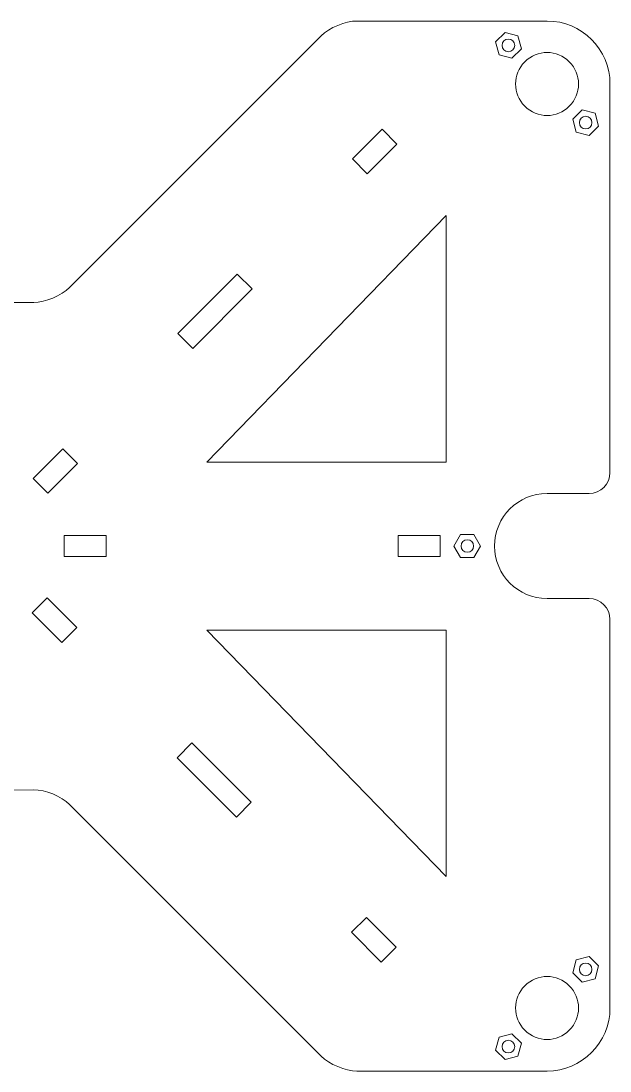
# Model space of a CAD drawing. Header units: inches. Extents: x 31 to 569, y -560 to -40.
# Drawn here: x 428.2 to 568.5, y -558.3 to -308.3 of the extents above; entities that cross this region are included whole.
import ezdxf

# ---------------------------------------------------------------- set-up
doc = ezdxf.new("R2010")
doc.units = ezdxf.units.IN
doc.header["$MEASUREMENT"] = 0
doc.layers.add('Layer 1', color=7, linetype='Continuous')

# ---------------------------------------------------------------- blocks, each defined once
blk = doc.blocks.new('block 3')
at = {"layer": 'Layer 1', "color": 7, "lineweight": 9, "true_color": 0xffffff}
for points in [[(543.48, -311.08), (546.55, -311.9), (547.37, -314.97), (545.12, -317.21), (542.06, -316.39), (541.23, -313.32), (543.48, -311.08)], [(561.86, -329.46), (564.93, -330.29), (565.75, -333.35), (563.51, -335.6), (560.44, -334.78), (559.62, -331.71), (561.86, -329.46)], [(536.08, -430.59), (537.67, -433.34), (536.08, -436.09), (532.91, -436.09), (531.32, -433.34), (532.91, -430.59), (536.08, -430.59)], [(559.62, -534.97), (560.44, -531.9), (563.51, -531.08), (565.75, -533.32), (564.93, -536.39), (561.86, -537.21), (559.62, -534.97)], [(541.23, -553.35), (542.06, -550.29), (545.12, -549.46), (547.37, -551.71), (546.55, -554.78), (543.48, -555.6), (541.23, -553.35)]]:
    blk.add_lwpolyline(points, dxfattribs=at)
at = {"layer": 'Layer 1', "color": 175, "lineweight": 9, "true_color": 0x3852a4}
for points in [[(510.66, -344.71), (507.12, -341.17), (514.19, -334.1), (517.73, -337.64), (510.66, -344.71)], [(479.69, -368.6), (465.55, -382.74), (469.09, -386.28), (483.23, -372.14), (479.69, -368.6)], [(434.59, -420.78), (431.05, -417.25), (438.12, -410.17), (441.66, -413.71), (434.59, -420.78)], [(438.49, -430.84), (448.49, -430.84), (448.49, -435.84), (438.49, -435.84), (438.49, -430.84)], [(528, -430.84), (518, -430.84), (518, -435.84), (528, -435.84), (528, -430.84)], [(434.4, -445.71), (430.87, -449.25), (437.94, -456.32), (441.48, -452.78), (434.4, -445.71)], [(479.51, -497.89), (465.37, -483.75), (468.9, -480.21), (483.05, -494.36), (479.51, -497.89)], [(510.48, -521.79), (506.94, -525.32), (514.01, -532.39), (517.55, -528.86), (510.48, -521.79)]]:
    blk.add_lwpolyline(points, dxfattribs=at)
at = {"layer": 'Layer 1', "color": 177, "lineweight": 9, "true_color": 0x2e3092}
for points in [[(529.49, -354.62), (529.49, -413.34), (472.49, -413.34), (529.49, -354.62)], [(529.49, -453.34), (529.49, -512.05), (472.49, -453.34), (529.49, -453.34)]]:
    blk.add_lwpolyline(points, dxfattribs=at)
at = {"layer": 'Layer 1', "color": 240, "lineweight": 9, "true_color": 0xed1f24}
for points, knots in [([(168.49, -401), (168.49, -401), (168.49, -323.34), (168.49, -323.34), (168.49, -315.09), (175.24, -308.34), (183.49, -308.34), (183.49, -308.34), (228.78, -308.34), (228.78, -308.34), (231.53, -308.34), (235.37, -309.93), (237.31, -311.87), (237.31, -311.87), (297.24, -371.8), (297.24, -371.8), (299.19, -373.75), (303.03, -375.34), (305.78, -375.34), (305.78, -375.34), (338.49, -375.34), (338.49, -375.34), (341.24, -375.34), (343.49, -373.09), (343.49, -370.34), (343.49, -370.34), (343.49, -349.47), (343.49, -349.47), (343.49, -349.47), (343.49, -326.34), (343.49, -326.34), (343.49, -324.69), (344.84, -323.34), (346.49, -323.34), (346.49, -323.34), (347.99, -323.34), (347.99, -323.34), (349.64, -323.34), (350.99, -321.99), (350.99, -320.34), (350.99, -320.34), (350.99, -311.34), (350.99, -311.34), (350.99, -309.69), (352, -308.34), (353.22, -308.34), (353.22, -308.34), (373.72, -308.34), (373.72, -308.34), (374.97, -308.34), (375.99, -309.69), (375.99, -311.34), (375.99, -311.34), (375.99, -320.34), (375.99, -320.34), (375.99, -321.99), (377.34, -323.34), (378.99, -323.34), (378.99, -323.34), (381.76, -323.34), (381.76, -323.34), (383.41, -323.34), (384.98, -324.67), (385.25, -326.3), (385.25, -326.3), (387.06, -337.23), (387.06, -337.23), (387.06, -337.23), (392.54, -370.41), (392.54, -370.41), (392.99, -373.12), (395.61, -375.34), (398.36, -375.34), (398.36, -375.34), (431.21, -375.34), (431.21, -375.34), (433.96, -375.34), (437.8, -373.75), (439.74, -371.8), (439.74, -371.8), (467.08, -344.47), (467.08, -344.47), (467.08, -344.47), (499.67, -311.87), (499.67, -311.87), (501.62, -309.93), (505.46, -308.34), (508.21, -308.34), (508.21, -308.34), (553.49, -308.34), (553.49, -308.34), (561.74, -308.34), (568.49, -315.09), (568.49, -323.34), (568.49, -323.34), (568.49, -401), (568.49, -401)], [0, 0, 0, 0, 1, 1, 1, 2, 2, 2, 3, 3, 3, 4, 4, 4, 5, 5, 5, 6, 6, 6, 7, 7, 7, 8, 8, 8, 9, 9, 9, 10, 10, 10, 11, 11, 11, 12, 12, 12, 13, 13, 13, 14, 14, 14, 15, 15, 15, 16, 16, 16, 17, 17, 17, 18, 18, 18, 19, 19, 19, 20, 20, 20, 21, 21, 21, 22, 22, 22, 23, 23, 23, 24, 24, 24, 25, 25, 25, 26, 26, 26, 27, 27, 27, 28, 28, 28, 29, 29, 29, 30, 30, 30, 31, 31, 31, 32, 32, 32, 32]), ([(568.49, -401), (568.49, -401), (568.49, -415.84), (568.49, -415.84), (568.49, -418.59), (566.24, -420.84), (563.49, -420.84), (563.49, -420.84), (553.49, -420.84), (553.49, -420.84), (546.59, -420.84), (540.99, -426.43), (540.99, -433.34), (540.99, -440.24), (546.59, -445.84), (553.49, -445.84), (553.49, -445.84), (563.49, -445.84), (563.49, -445.84), (566.24, -445.84), (568.49, -448.09), (568.49, -450.84), (568.49, -450.84), (568.49, -465.84), (568.49, -465.84)], [0, 0, 0, 0, 1, 1, 1, 2, 2, 2, 3, 3, 3, 4, 4, 4, 5, 5, 5, 6, 6, 6, 7, 7, 7, 8, 8, 8, 8]), ([(568.49, -465.84), (568.49, -465.84), (568.49, -543.34), (568.49, -543.34), (568.49, -551.59), (561.74, -558.34), (553.49, -558.34), (553.49, -558.34), (508.21, -558.34), (508.21, -558.34), (505.46, -558.34), (501.62, -556.75), (499.67, -554.8), (499.67, -554.8), (439.74, -494.87), (439.74, -494.87), (437.8, -492.93), (433.96, -491.35), (431.21, -491.37), (431.21, -491.37), (385.93, -491.67), (385.93, -491.67), (383.18, -491.69), (380.93, -493.95), (380.94, -496.7), (380.94, -496.7), (381.04, -531.34), (381.04, -531.34), (381.05, -534.09), (378.81, -536.34), (376.06, -536.34), (376.06, -536.34), (360.99, -536.34), (360.99, -536.34), (358.24, -536.34), (355.99, -534.09), (355.99, -531.34), (355.99, -531.34), (355.99, -496.7), (355.99, -496.7), (355.99, -493.95), (353.74, -491.69), (350.99, -491.67), (350.99, -491.67), (351.01, -491.67), (351.01, -491.67), (351.01, -491.67), (305.73, -491.37), (305.73, -491.37), (302.98, -491.35), (299.14, -492.93), (297.2, -494.87), (297.2, -494.87), (237.27, -554.8), (237.27, -554.8), (235.32, -556.75), (231.48, -558.34), (228.73, -558.34), (228.73, -558.34), (183.45, -558.34), (183.45, -558.34)], [0, 0, 0, 0, 1, 1, 1, 2, 2, 2, 3, 3, 3, 4, 4, 4, 5, 5, 5, 6, 6, 6, 7, 7, 7, 8, 8, 8, 9, 9, 9, 10, 10, 10, 11, 11, 11, 12, 12, 12, 13, 13, 13, 14, 14, 14, 15, 15, 15, 16, 16, 16, 17, 17, 17, 18, 18, 18, 19, 19, 19, 20, 20, 20, 20])]:
    blk.add_open_spline(points, degree=3, knots=knots, dxfattribs=at)
at = {"layer": 'Layer 1', "color": 177, "lineweight": 9, "true_color": 0x2e3092}
for points in [[(545.8, -314.15), (545.8, -314.97), (545.13, -315.65), (544.3, -315.65), (543.47, -315.65), (542.8, -314.97), (542.8, -314.15), (542.8, -313.32), (543.47, -312.65), (544.3, -312.65), (545.13, -312.65), (545.8, -313.32), (545.8, -314.15)], [(558.8, -318.04), (561.73, -320.96), (561.73, -325.71), (558.8, -328.64), (555.87, -331.57), (551.12, -331.57), (548.19, -328.64), (545.26, -325.71), (545.26, -320.96), (548.19, -318.04), (551.12, -315.11), (555.87, -315.11), (558.8, -318.04)], [(564.19, -332.53), (564.19, -333.36), (563.51, -334.03), (562.69, -334.03), (561.86, -334.03), (561.19, -333.36), (561.19, -332.53), (561.19, -331.7), (561.86, -331.03), (562.69, -331.03), (563.51, -331.03), (564.19, -331.7), (564.19, -332.53)], [(536, -433.34), (536, -434.17), (535.33, -434.84), (534.5, -434.84), (533.67, -434.84), (533, -434.17), (533, -433.34), (533, -432.51), (533.67, -431.84), (534.5, -431.84), (535.33, -431.84), (536, -432.51), (536, -433.34)], [(562.69, -532.65), (563.51, -532.65), (564.19, -533.32), (564.19, -534.15), (564.19, -534.97), (563.51, -535.65), (562.69, -535.65), (561.86, -535.65), (561.19, -534.97), (561.19, -534.15), (561.19, -533.32), (561.86, -532.65), (562.69, -532.65)], [(558.8, -538.04), (561.73, -540.96), (561.73, -545.71), (558.8, -548.64), (555.87, -551.57), (551.12, -551.57), (548.19, -548.64), (545.26, -545.71), (545.26, -540.96), (548.19, -538.04), (551.12, -535.11), (555.87, -535.11), (558.8, -538.04)], [(544.3, -551.03), (545.13, -551.03), (545.8, -551.7), (545.8, -552.53), (545.8, -553.36), (545.13, -554.03), (544.3, -554.03), (543.47, -554.03), (542.8, -553.36), (542.8, -552.53), (542.8, -551.7), (543.47, -551.03), (544.3, -551.03)]]:
    blk.add_open_spline(points, degree=3, knots=[0, 0, 0, 0, 1, 1, 1, 2, 2, 2, 3, 3, 3, 4, 4, 4, 4], dxfattribs=at)
blk = doc.blocks.new('block 2')
at = {"layer": 'Layer 1'}
blk.add_blockref('block 3', (0, 0), dxfattribs=at)

msp = doc.modelspace()

# ---------------------------------------------------------------- block references
at = {"layer": 'Layer 1'}
msp.add_blockref('block 2', (0, 0), dxfattribs=at)

doc.saveas('drawing.dxf')
